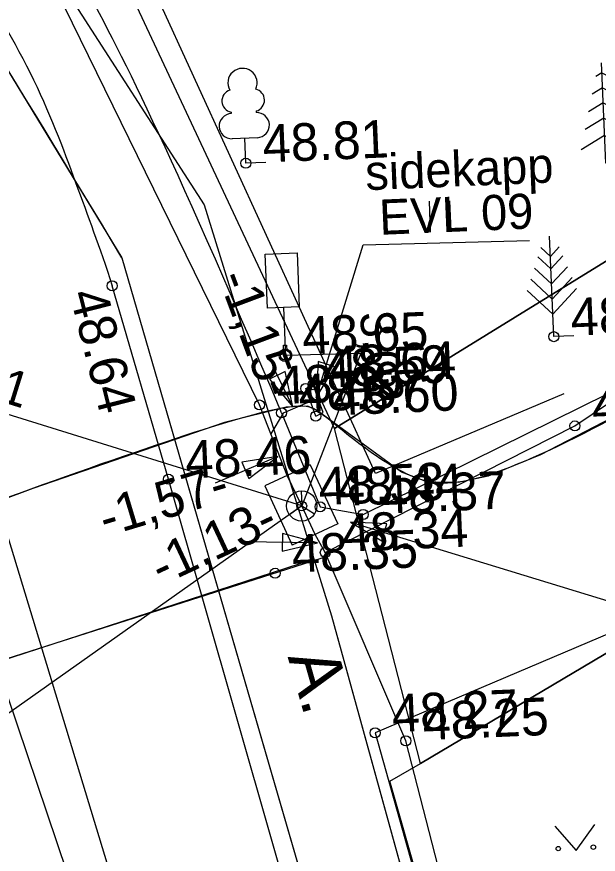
# Model space of a CAD drawing. Extents: x 641999 to 642085, y 6456465 to 6456594.
# Drawn here: x 642006.53 to 642018.16, y 6456566.89 to 6456583.65 of the extents above; entities that cross this region are included whole.
import ezdxf

# ---------------------------------------------------------------- set-up
doc = ezdxf.new("R2010")
doc.units = 0
for name, color, linetype in [('11_VALGUSP', 7, 'Continuous'), ('KQLVIKUD', 7, 'Continuous'), ('Level 10', 7, 'Continuous'), ('Level 11', 7, 'Continuous'), ('Level 12', 7, 'Continuous'), ('Level 13', 7, 'Continuous'), ('Level 15', 7, 'Continuous'), ('Level 20', 7, 'Continuous'), ('Level 21', 7, 'Continuous'), ('Level 22', 7, 'Continuous'), ('Level 23', 7, 'Continuous'), ('Level 26', 7, 'Continuous'), ('Level 30', 7, 'Continuous'), ('Level 31', 7, 'Continuous'), ('Level 35', 7, 'Continuous'), ('Level 40', 7, 'Continuous'), ('Level 42', 7, 'Continuous'), ('Level 47', 7, 'Continuous'), ('Level 49', 7, 'Continuous'), ('Level 5', 7, 'Continuous'), ('Level 50', 7, 'Continuous'), ('Level 53', 7, 'Continuous'), ('Level 54', 7, 'Continuous'), ('Level 56', 7, 'Continuous'), ('Level 6', 7, 'Continuous'), ('Level 63', 7, 'Continuous'), ('Level 7', 7, 'Continuous'), ('Level 9', 7, 'Continuous'), ('RESTKAEV', 7, 'Continuous')]:
    doc.layers.add(name, color=color, linetype=linetype)

# ---------------------------------------------------------------- blocks, each defined once
blk = doc.blocks.new('PUNKT9')
at = {"layer": 'Level 12'}
blk.add_circle((0, 0), 100, dxfattribs=at)
blk = doc.blocks.new('VMUR11')
at = {"layer": 'Level 15'}
for p, q in [((-403, 505), (0, 0)), ((0, 0), (397, 505))]:
    blk.add_line(p, q, dxfattribs=at)
for centre, radius in [((-353, 55), 42.8), ((347, 55), 45.2)]:
    blk.add_circle(centre, radius, dxfattribs=at)
blk = doc.blocks.new('KHEIN6')
at = {"layer": 'Level 15'}
for p, q in [((0, 620.11), (0, 0)), ((405.61, 608.83), (405.61, 0))]:
    blk.add_line(p, q, dxfattribs=at)
blk = doc.blocks.new('VKUUS6')
at = {"layer": 'Level 7'}
for p, q in [((0, 0), (0, 2000)), ((0, 1800), (-125.94, 1730.03)), ((0, 1800), (125.94, 1730.03)), ((0, 1500), (-211.95, 1382.25)), ((0, 1500), (211.95, 1382.25)), ((0, 1200), (-297.95, 1034.47)), ((0, 1200), (297.95, 1034.47)), ((0, 900), (-383.96, 686.69)), ((0, 900), (383.96, 686.69)), ((0, 550), (-475.29, 285.95)), ((0, 550), (475.29, 285.95)), ((400, 0), (0, 0))]:
    blk.add_line(p, q, dxfattribs=at)
blk = doc.blocks.new('VMAND6')
at = {"layer": 'Level 7'}
for p, q in [((0, 0), (0, 2000)), ((0, 1600), (-181.08, 1781.08)), ((0, 1600), (181.08, 1781.08)), ((0, 1350), (-248.65, 1598.65)), ((0, 1350), (248.65, 1598.65)), ((0, 1050), (-329.73, 1379.73)), ((0, 1050), (329.73, 1379.73)), ((0, 750), (-410.81, 1160.81)), ((0, 750), (410.81, 1160.81)), ((0, 450), (-491.89, 941.89)), ((0, 450), (491.89, 941.89)), ((400, 0), (0, 0))]:
    blk.add_line(p, q, dxfattribs=at)
blk = doc.blocks.new('VLAIP4')
at = {"layer": 'Level 7'}
for p, q in [((-250, 1032), (-250, 1000)), ((250, 1032), (250, 1000)), ((250, 500), (-250, 500)), ((0, 0), (0, 500)), ((400, 0), (0, 0))]:
    blk.add_line(p, q, dxfattribs=at)
for centre, radius, start, end in [((0, 1600), 292, 332.5799, 207.4201), ((-200, 1250), 224, 105.2441, 257.079), ((200, 1250), 224, 282.921, 74.7559), ((-250, 750), 250, 90, 270), ((250, 750), 250, 270, 90)]:
    blk.add_arc(centre, radius, start, end, dxfattribs=at)
blk = doc.blocks.new('VLIIK1')
at = {"layer": '11_VALGUSP'}
blk.add_line((0, 95), (0, 13), dxfattribs=at)
blk.add_lwpolyline([(-32, 203), (32, 203), (32, 95), (-32, 95)], close=True, dxfattribs=at)
blk.add_circle((0, 0), 12.6, dxfattribs=at)
blk = doc.blocks.new('PUNK11')
at = {"layer": 'KQLVIKUD'}
blk.add_circle((0, 0), 100, dxfattribs=at)
blk = doc.blocks.new('VKUUS9')
at = {"layer": 'Level 21'}
for p, q in [((0, 0), (0, 2000)), ((0, 1800), (-125.94, 1730.03)), ((0, 1800), (125.94, 1730.03)), ((0, 1500), (-211.94, 1382.25)), ((0, 1500), (211.95, 1382.25)), ((0, 1200), (-297.95, 1034.47)), ((0, 1200), (297.95, 1034.47)), ((0, 900), (-383.96, 686.69)), ((0, 900), (383.96, 686.69)), ((0, 550), (-475.29, 285.95)), ((0, 550), (475.29, 285.95)), ((400, 0), (0, 0))]:
    blk.add_line(p, q, dxfattribs=at)
blk = doc.blocks.new('VMAND9')
at = {"layer": 'Level 21'}
for p, q in [((0, 0), (0, 2000)), ((0, 1600), (-181.08, 1781.08)), ((0, 1600), (181.08, 1781.08)), ((0, 1350), (-248.65, 1598.65)), ((0, 1350), (248.65, 1598.65)), ((0, 1050), (-329.73, 1379.73)), ((0, 1050), (329.73, 1379.73)), ((0, 750), (-410.81, 1160.81)), ((0, 750), (410.81, 1160.81)), ((0, 450), (-491.89, 941.89)), ((0, 450), (491.89, 941.89)), ((400, 0), (0, 0))]:
    blk.add_line(p, q, dxfattribs=at)
blk = doc.blocks.new('VLAI10')
at = {"layer": 'Level 21'}
for p, q in [((-250, 1032), (-250, 1000)), ((250, 1032), (250, 1000)), ((250, 500), (-250, 500)), ((0, 0), (0, 500)), ((400, 0), (0, 0))]:
    blk.add_line(p, q, dxfattribs=at)
for centre, radius, start, end in [((0, 1600), 292, 332.5799, 207.4201), ((-200, 1250), 224, 105.2441, 257.079), ((200, 1250), 224, 282.921, 74.7559), ((-250, 750), 250, 90, 270), ((250, 750), 250, 270, 90)]:
    blk.add_arc(centre, radius, start, end, dxfattribs=at)
blk = doc.blocks.new('VLIIK3')
at = {"layer": 'Level 22'}
blk.add_line((0, 951), (0, 126), dxfattribs=at)
blk.add_lwpolyline([(-317, 2027), (317, 2027), (317, 951), (-317, 951)], close=True, dxfattribs=at)
blk.add_circle((0, 0), 126, dxfattribs=at)
blk = doc.blocks.new('VMUR15')
at = {"layer": 'Level 31'}
for p, q in [((-403, 505), (0, 0)), ((0, 0), (397, 505))]:
    blk.add_line(p, q, dxfattribs=at)
for centre, radius in [((-353, 55), 42.8), ((347, 55), 45.2)]:
    blk.add_circle(centre, radius, dxfattribs=at)
blk = doc.blocks.new('KHEIN8')
at = {"layer": 'RESTKAEV'}
for p, q in [((0, 620.11), (0, 0)), ((405.61, 608.83), (405.61, 0))]:
    blk.add_line(p, q, dxfattribs=at)
blk = doc.blocks.new('1SIDK0')
at = {"layer": 'Level 7'}
for p, q in [((0, 300), (0, 0)), ((0, 0), (-250, -166)), ((0, 0), (250, -166))]:
    blk.add_line(p, q, dxfattribs=at)
blk.add_circle((0, 0), 300, dxfattribs=at)

msp = doc.modelspace()

# ---------------------------------------------------------------- linework, layer by layer
at = {"layer": 'Level 10'}
for p, q in [((642011.902, 6456576.876), (642011.902, 6456576.876)), ((642012.475, 6456572.795), (642000.211, 6456568.813))]:
    msp.add_line(p, q, dxfattribs=at)
for points in [[(642002.71, 6456591.025), (642004.575, 6456588.727), (642010.279, 6456579.886), (642012.821, 6456571.664), (642019.779, 6456546.461), (642026.972, 6456520.413), (642035.024, 6456491.395), (642040.167, 6456474.103), (642044.64, 6456466.455)], [(642000.811, 6456590.945), (642001.967, 6456589.417), (642006.041, 6456583.082), (642008.632, 6456578.828), (642015.657, 6456554.615), (642027.659, 6456513.221), (642034.029, 6456491.285), (642038.784, 6456473.654), (642042.774, 6456466.377)], [(642012.7, 6456572.93), (642017.692, 6456575.463), (642021.139, 6456577.788), (642025.173, 6456581.639), (642030.29, 6456587.008)], [(642034.946, 6456583.408), (642021.628, 6456577.286), (642017.006, 6456574.882), (642015.954, 6456574.457), (642015.356, 6456574.328), (642014.751, 6456574.337), (642014.225, 6456574.54), (642012.541, 6456575.763), (642012.348, 6456575.859), (642011.917, 6456575.841), (642010.687, 6456575.53), (642006.848, 6456574.213), (642003.042, 6456572.79), (642001.811, 6456572.188), (642001.243, 6456571.822), (642000.216, 6456570.81), (642000.131, 6456570.726)], [(642012.736, 6456572.848), (642001.17, 6456569.154), (642000.216, 6456568.711)]]:
    msp.add_lwpolyline(points, dxfattribs=at)
at = {"layer": 'Level 12'}
for p, q in [((642008.438, 6456578.267), (642008.438, 6456578.267)), ((642008.438, 6456578.267), (642008.438, 6456578.267)), ((642008.438, 6456578.267), (642008.438, 6456578.267)), ((642011.826, 6456575.725), (642011.826, 6456575.725)), ((642011.826, 6456575.725), (642011.826, 6456575.725)), ((642011.826, 6456575.725), (642011.826, 6456575.725)), ((642009.564, 6456574.395), (642009.564, 6456574.395)), ((642009.564, 6456574.395), (642009.564, 6456574.395)), ((642009.564, 6456574.395), (642009.564, 6456574.395)), ((642012.595, 6456573.843), (642012.595, 6456573.843)), ((642012.595, 6456573.843), (642012.595, 6456573.843)), ((642012.595, 6456573.843), (642012.595, 6456573.843)), ((642013.458, 6456573.691), (642013.458, 6456573.691)), ((642013.458, 6456573.691), (642013.458, 6456573.691)), ((642013.458, 6456573.691), (642013.458, 6456573.691)), ((642013.695, 6456569.321), (642013.695, 6456569.321)), ((642013.695, 6456569.321), (642013.695, 6456569.321)), ((642013.695, 6456569.321), (642013.695, 6456569.321))]:
    msp.add_line(p, q, dxfattribs=at)
for points in [[(642011.826, 6456575.725), (642012.595, 6456573.843), (642013.458, 6456573.691), (642021.073, 6456577.452), (642024.645, 6456580.583), (642030.583, 6456586.448)], [(642033.39, 6456491.064), (642032.249, 6456494.941), (642030.52, 6456500.83), (642025.829, 6456517.54), (642020.924, 6456534.715), (642017.038, 6456548.288), (642012.321, 6456564.746), (642009.564, 6456574.395), (642008.438, 6456578.267)], [(642043.737, 6456571.692), (642038.385, 6456574.426), (642031.502, 6456575.275), (642025.05, 6456574.147), (642013.695, 6456569.321), (642018.431, 6456552.457), (642019.12, 6456550.533), (642024.436, 6456531.014), (642029.078, 6456514.089), (642032.386, 6456502.028), (642035.672, 6456491.16)]]:
    msp.add_lwpolyline(points, dxfattribs=at)
for points in [[(642001.36, 6456590.968), (642001.596, 6456590.651), (642002.649, 6456589.215), (642004.417, 6456586.802), (642005.457, 6456584.824), (642006.897, 6456582.522), (642007.736, 6456580.253), (642008.176, 6456579.066), (642008.438, 6456578.267)], [(642011.826, 6456575.725), (642009.524, 6456581.148), (642007.709, 6456584.735), (642005.424, 6456588.475), (642003.923, 6456590.513), (642003.507, 6456591.058)]]:
    msp.add_open_spline(points, degree=3, dxfattribs=at)
at = {"layer": 'Level 15'}
msp.add_line((642005.043, 6456577.542), (642013.754, 6456548.856), dxfattribs=at)
at = {"layer": 'Level 21'}
for p, q in [((642013.701, 6456574.509), (642007.644, 6456587.751)), ((642011.111, 6456580.718), (642011.111, 6456580.718)), ((642017.27, 6456577.249), (642017.27, 6456577.249)), ((642017.472, 6456576.105), (642013.701, 6456574.509))]:
    msp.add_line(p, q, dxfattribs=at)
at = {"layer": 'Level 26'}
msp.add_line((642005.043, 6456577.542), (642013.754, 6456548.856), dxfattribs=at)
at = {"layer": 'Level 30'}
for p, q in [((642008.438, 6456578.267), (642008.438, 6456578.267)), ((642008.438, 6456578.267), (642008.438, 6456578.267)), ((642008.438, 6456578.267), (642008.438, 6456578.267)), ((642011.826, 6456575.725), (642011.826, 6456575.725)), ((642011.826, 6456575.725), (642011.826, 6456575.725)), ((642011.826, 6456575.725), (642011.826, 6456575.725)), ((642009.564, 6456574.395), (642009.564, 6456574.395)), ((642009.564, 6456574.395), (642009.564, 6456574.395)), ((642009.564, 6456574.395), (642009.564, 6456574.395)), ((642012.595, 6456573.843), (642012.595, 6456573.843)), ((642012.595, 6456573.843), (642012.595, 6456573.843)), ((642012.595, 6456573.843), (642012.595, 6456573.843)), ((642013.458, 6456573.691), (642013.458, 6456573.691)), ((642013.458, 6456573.691), (642013.458, 6456573.691)), ((642013.458, 6456573.691), (642013.458, 6456573.691)), ((642013.695, 6456569.321), (642013.695, 6456569.321)), ((642013.695, 6456569.321), (642013.695, 6456569.321)), ((642013.695, 6456569.321), (642013.695, 6456569.321))]:
    msp.add_line(p, q, dxfattribs=at)
for points in [[(642011.826, 6456575.725), (642012.595, 6456573.843), (642013.458, 6456573.691), (642021.073, 6456577.452), (642024.645, 6456580.583), (642030.583, 6456586.448)], [(642033.39, 6456491.064), (642032.249, 6456494.941), (642030.52, 6456500.83), (642025.829, 6456517.54), (642020.924, 6456534.715), (642017.038, 6456548.288), (642012.321, 6456564.746), (642009.564, 6456574.395), (642008.438, 6456578.267)], [(642043.737, 6456571.692), (642038.385, 6456574.426), (642031.502, 6456575.275), (642025.05, 6456574.147), (642013.695, 6456569.321), (642018.431, 6456552.457), (642019.12, 6456550.533), (642024.436, 6456531.014), (642029.078, 6456514.089), (642032.386, 6456502.028), (642035.672, 6456491.16)]]:
    msp.add_lwpolyline(points, dxfattribs=at)
for points in [[(642001.36, 6456590.968), (642001.596, 6456590.651), (642002.649, 6456589.215), (642004.417, 6456586.802), (642005.457, 6456584.824), (642006.897, 6456582.522), (642007.736, 6456580.253), (642008.176, 6456579.066), (642008.438, 6456578.267)], [(642011.826, 6456575.725), (642009.524, 6456581.148), (642007.709, 6456584.735), (642005.424, 6456588.475), (642003.923, 6456590.513), (642003.507, 6456591.058)]]:
    msp.add_open_spline(points, degree=3, dxfattribs=at)
at = {"layer": 'Level 35'}
msp.add_line((642011.902, 6456576.876), (642011.902, 6456576.876), dxfattribs=at)
at = {"layer": 'Level 40'}
for points in [[(642035.402, 6456592.392), (642029.227, 6456585.496), (642012.882, 6456575.408), (642006.619, 6456588.805), (642004.661, 6456591.106)], [(642035.402, 6456592.392), (642029.227, 6456585.496), (642012.882, 6456575.408), (642006.619, 6456588.805)]]:
    msp.add_lwpolyline(points, dxfattribs=at)
msp.add_lwpolyline([(642013.992, 6456568.354), (642014.601, 6456568.711), (642031.688, 6456578.85), (642055.343, 6456580.554), (642075.011, 6456577.968), (642053.453, 6456502.897), (642045.745, 6456467.864), (642040.35, 6456475.906)], close=True, dxfattribs=at)
at = {"layer": 'Level 42'}
for points in [[(642002.71, 6456591.025), (642004.575, 6456588.727), (642010.279, 6456579.886)], [(642010.279, 6456579.886), (642012.821, 6456571.664), (642026.738, 6456521.258), (642035.024, 6456491.395)], [(642008.63, 6456578.828), (642008.632, 6456578.828), (642034.087, 6456491.093)]]:
    msp.add_lwpolyline(points, dxfattribs=at)
for points in [[(642008.632, 6456578.828), (642006.41, 6456582.537), (642003.171, 6456587.72), (642001.519, 6456590.081), (642000.859, 6456590.947)], [(642034.748, 6456583.374), (642022.218, 6456577.537), (642020.94, 6456577.031), (642018.239, 6456575.445), (642015.413, 6456574.137), (642014.271, 6456574.429), (642012.988, 6456575.395), (642012.577, 6456575.774), (642011.942, 6456576.088), (642002.151, 6456572.506), (642001.508, 6456572.095), (642000.234, 6456570.856), (642000.13, 6456570.754)]]:
    msp.add_open_spline(points, degree=3, dxfattribs=at)
at = {"layer": 'Level 47'}
for p, q in [((642012.399, 6456574.686), (642011.489, 6456574.262)), ((642012.399, 6456574.686), (642012.951, 6456573.502)), ((642011.489, 6456574.262), (642012.04, 6456573.078)), ((642012.951, 6456573.502), (642012.04, 6456573.078))]:
    msp.add_line(p, q, dxfattribs=at)
for points in [[(642011.61, 6456575.306), (642011.385, 6456575.882), (642006.994, 6456584.863), (642003.747, 6456589.927), (642002.82, 6456591.029)], [(642012.477, 6456575.986), (642011.856, 6456575.716), (642011.61, 6456575.306)], [(642012.228, 6456573.861), (642011.936, 6456574.47), (642011.61, 6456575.306)], [(642012.7, 6456572.93), (642012.498, 6456573.291), (642012.228, 6456573.861)], [(642028.988, 6456512.805), (642028.806, 6456513.435), (642028.226, 6456514.647), (642025.742, 6456524.949), (642024.248, 6456532.617), (642019.216, 6456550.087), (642014.31, 6456569.162), (642012.7, 6456572.93)]]:
    msp.add_lwpolyline(points, dxfattribs=at)
at = {"layer": 'Level 49'}
for p, q in [((642012.882, 6456575.408), (642012.882, 6456575.408)), ((642012.882, 6456575.408), (642012.882, 6456575.408)), ((642014.601, 6456568.711), (642014.601, 6456568.711)), ((642014.601, 6456568.711), (642014.601, 6456568.711))]:
    msp.add_line(p, q, dxfattribs=at)
at = {"layer": 'Level 50'}
for q in [(641999.839, 6456577.724), (642001.06, 6456565.96)]:
    msp.add_line((642012.228, 6456573.861), q, dxfattribs=at)
for points in [[(642011.902, 6456576.876), (642013.412, 6456576.92), (642012.228, 6456573.861)], [(642012.049, 6456575.842), (642011.686, 6456576.589)], [(642011.748, 6456574.852), (642010.496, 6456574.317)], [(642013.207, 6456573.54), (642071.677, 6456555.647)], [(642012.541, 6456573.122), (642011.02, 6456573.145)]]:
    msp.add_lwpolyline(points, dxfattribs=at)
for points in [[(642012.049, 6456575.842), (642011.9, 6456576.551), (642011.584, 6456576.398)], [(642011.748, 6456574.852), (642011.032, 6456574.737), (642011.17, 6456574.414)], [(642013.207, 6456573.54), (642013.828, 6456573.166), (642013.931, 6456573.502)], [(642012.541, 6456573.122), (642011.841, 6456573.308), (642011.835, 6456572.957)]]:
    msp.add_lwpolyline(points, close=True, dxfattribs=at)
at = {"layer": 'Level 53'}
for points in [[(642035.402, 6456592.392), (642029.227, 6456585.496), (642012.882, 6456575.408), (642006.619, 6456588.805)], [(642080.391, 6456577.26), (642055.343, 6456580.554), (642031.688, 6456578.85), (642014.601, 6456568.711), (642012.882, 6456575.408), (642029.227, 6456585.496), (642035.402, 6456592.392)], [(641999.392, 6456588.407), (642000.55, 6456587.238), (642013.112, 6456549.97), (642035.85, 6456466.087)]]:
    msp.add_lwpolyline(points, dxfattribs=at)
at = {"layer": 'Level 54'}
for p, q in [((642014.601, 6456568.711), (642014.601, 6456568.711)), ((642013.992, 6456568.354), (642013.992, 6456568.354))]:
    msp.add_line(p, q, dxfattribs=at)
at = {"layer": 'Level 56'}
msp.add_lwpolyline([(641999.392, 6456588.407), (642000.55, 6456587.238), (642013.112, 6456549.97), (642035.85, 6456466.087)], dxfattribs=at)
at = {"layer": 'Level 6'}
for p, q in [((642011.385, 6456575.882), (642011.385, 6456575.882)), ((642017.692, 6456575.463), (642017.692, 6456575.463)), ((642012.7, 6456572.93), (642012.7, 6456572.93)), ((642011.695, 6456572.515), (642011.695, 6456572.515)), ((642014.31, 6456569.162), (642014.31, 6456569.162))]:
    msp.add_line(p, q, dxfattribs=at)
at = {"layer": 'Level 7'}
for p, q in [((642013.701, 6456574.509), (642007.644, 6456587.751)), ((642011.111, 6456580.718), (642011.111, 6456580.718)), ((642017.27, 6456577.249), (642017.27, 6456577.249)), ((642012.308, 6456576.213), (642012.456, 6456576.288)), ((642012.308, 6456576.213), (642012.308, 6456576.213)), ((642012.508, 6456575.657), (642012.308, 6456576.213)), ((642012.456, 6456576.288), (642012.456, 6456576.288)), ((642012.655, 6456575.732), (642012.456, 6456576.288)), ((642017.472, 6456576.105), (642013.701, 6456574.509)), ((642012.508, 6456575.657), (642012.655, 6456575.732)), ((642012.508, 6456575.657), (642012.508, 6456575.657)), ((642012.228, 6456573.861), (642012.228, 6456573.861))]:
    msp.add_line(p, q, dxfattribs=at)
msp.add_lwpolyline([(642012.517, 6456576.027), (642013.455, 6456579.087), (642016.783, 6456579.173)], dxfattribs=at)
msp.add_lwpolyline([(642012.517, 6456576.027), (642012.891, 6456576.648), (642012.555, 6456576.751)], close=True, dxfattribs=at)

# ---------------------------------------------------------------- block references
at = {"layer": 'Level 11', "xscale": 0.0010049292246302984, "yscale": 0.0010049292246302982, "rotation": 2.395773754129564}
msp.add_blockref('VLIIK1', (642011.902, 6456576.876), dxfattribs=at)
at = {"layer": 'Level 12', "xscale": 0.0010049292246302984, "yscale": 0.0010049292246302982, "rotation": 2.395773754129564}
for p in [(642011.111, 6456580.718), (642008.438, 6456578.267), (642017.27, 6456577.249), (642011.902, 6456576.876), (642011.826, 6456575.725), (642009.564, 6456574.395), (642012.595, 6456573.843), (642013.458, 6456573.691), (642013.695, 6456569.321)]:
    msp.add_blockref('PUNKT9', p, dxfattribs=at)
at = {"layer": 'Level 15', "xscale": 0.0010049292246302984, "yscale": 0.0010049292246302982, "rotation": 2.395773754129564}
for name, p in [('KHEIN6', (642014.8, 6456579.34)), ('VMUR11', (642017.715, 6456566.964))]:
    msp.add_blockref(name, p, dxfattribs=at)
at = {"layer": 'Level 21', "xscale": 0.0010049292246302984, "yscale": 0.0010049292246302982, "rotation": 2.395773754129564}
for name, p in [('VKUUS9', (642018.308, 6456580.72)), ('VLAI10', (642011.111, 6456580.718)), ('VMAND9', (642017.27, 6456577.249))]:
    msp.add_blockref(name, p, dxfattribs=at)
at = {"layer": 'Level 22', "xscale": 0.0010049292246302984, "yscale": 0.0010049292246302982, "rotation": 2.395773754129564}
msp.add_blockref('VLIIK3', (642011.902, 6456576.876), dxfattribs=at)
at = {"layer": 'Level 31', "xscale": 0.0010049292246302984, "yscale": 0.0010049292246302982, "rotation": 2.395773754129564}
for name, p in [('KHEIN8', (642014.8, 6456579.34)), ('VMUR15', (642017.715, 6456566.964))]:
    msp.add_blockref(name, p, dxfattribs=at)
at = {"layer": 'Level 7', "xscale": 0.0010049292246302984, "yscale": 0.0010049292246302982, "rotation": 2.395773754129564}
for name, p in [('VKUUS6', (642018.308, 6456580.72)), ('VLAIP4', (642011.111, 6456580.718)), ('VMAND6', (642017.27, 6456577.249)), ('1SIDK0', (642012.228, 6456573.861))]:
    msp.add_blockref(name, p, dxfattribs=at)
at = {"layer": 'Level 9', "xscale": 0.0010049292246302984, "yscale": 0.0010049292246302982, "rotation": 2.395773754129564}
for p in [(642011.111, 6456580.718), (642008.438, 6456578.267), (642017.27, 6456577.249), (642011.902, 6456576.876), (642012.456, 6456576.288), (642012.308, 6456576.213), (642011.385, 6456575.882), (642011.826, 6456575.725), (642012.508, 6456575.657), (642017.692, 6456575.463), (642009.564, 6456574.395), (642012.228, 6456573.861), (642012.595, 6456573.843), (642013.458, 6456573.691), (642012.7, 6456572.93), (642011.695, 6456572.515), (642013.695, 6456569.321), (642014.31, 6456569.162)]:
    msp.add_blockref('PUNK11', p, dxfattribs=at)

# ---------------------------------------------------------------- texts
at = {"layer": 'Level 13'}
msp.add_text('A.', height=1.0049, rotation=285.9477, dxfattribs=at).set_placement((642011.945, 6456570.843))
at = {"layer": 'Level 20'}
msp.add_text('A.', height=1.0049, rotation=285.9477, dxfattribs=at).set_placement((642011.945, 6456570.843))
at = {"layer": 'Level 23'}
for s, rotation, p in [('48.81', 2.3958, (642011.462, 6456580.733)), ('48.64', 284.2833, (642007.581, 6456578.106)), ('48.57', 2.3958, (642012.177, 6456575.74))]:
    msp.add_text(s, height=0.7537, rotation=rotation, dxfattribs=at).set_placement(p)
at = {"layer": 'Level 5'}
for s, rotation, p in [('48.81', 2.3958, (642011.462, 6456580.733)), ('48.64', 284.2833, (642007.581, 6456578.106)), ('48.57', 2.3958, (642012.177, 6456575.74))]:
    msp.add_text(s, height=0.7537, rotation=rotation, dxfattribs=at).set_placement(p)
at = {"layer": 'Level 50'}
for s, height, rotation, p in [('-1,15-', 0.7537, 290.5175, (642010.548, 6456578.433)), ('3,02', 0.7035, 276.1581, (642013.383, 6456577.721)), ('14,31', 0.7035, 342.6835, (642004.403, 6456576.511)), ('-1,57-', 0.7537, 16.8054, (642008.305, 6456573.238)), ('-1,13-', 0.7537, 25.1182, (642009.418, 6456572.258))]:
    msp.add_text(s, height=height, rotation=rotation, dxfattribs=at).set_placement(p)
at = {"layer": 'Level 63'}
for s, p in [('48.10', (642017.621, 6456577.264)), ('48.10', (642017.621, 6456577.264)), ('48.65', (642012.254, 6456576.891)), ('48.65', (642012.254, 6456576.891)), ('48.59', (642012.66, 6456576.228)), ('48.64', (642012.808, 6456576.302)), ('48.49', (642011.736, 6456575.896)), ('48.60', (642012.859, 6456575.672)), ('48.13', (642018.043, 6456575.477)), ('48.46', (642009.916, 6456574.41)), ('48.46', (642009.916, 6456574.41)), ('48.53', (642012.579, 6456573.876)), ('48.44', (642012.946, 6456573.858)), ('48.44', (642012.946, 6456573.858)), ('48.37', (642013.809, 6456573.706)), ('48.37', (642013.809, 6456573.706)), ('48.34', (642013.052, 6456572.945)), ('48.35', (642012.046, 6456572.53)), ('48.27', (642014.046, 6456569.336)), ('48.27', (642014.046, 6456569.336)), ('48.25', (642014.662, 6456569.176))]:
    msp.add_text(s, height=0.7537, rotation=2.3958, dxfattribs=at).set_placement(p)
at = {"layer": 'Level 7'}
for s, p in [('sidekapp', (642013.512, 6456580.179)), ('EVL 09', (642013.791, 6456579.286))]:
    msp.add_text(s, height=0.7035, rotation=2.3958, dxfattribs=at).set_placement(p)

doc.saveas('drawing.dxf')
